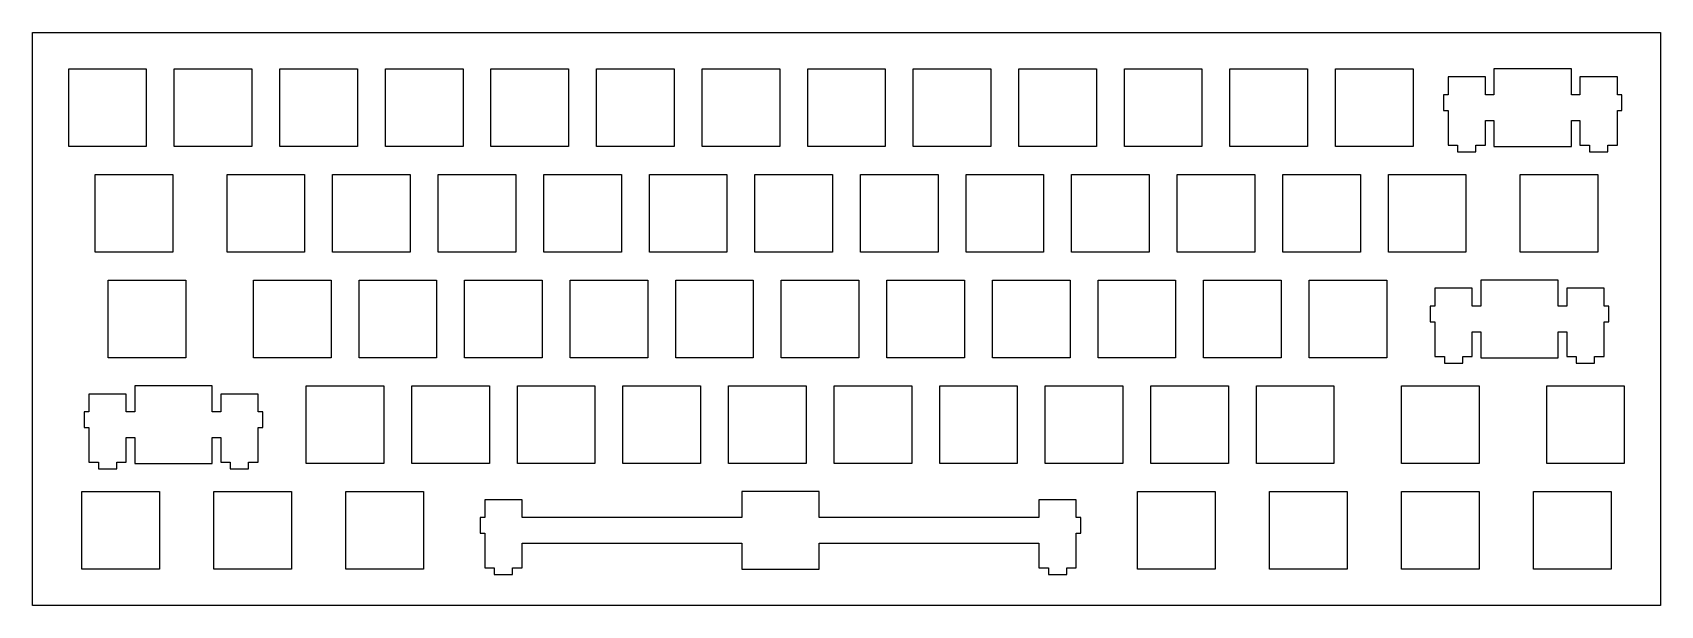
# Model space of a CAD drawing. Extents: x 0 to 294, y 0 to 103.
import ezdxf

# ---------------------------------------------------------------- set-up
doc = ezdxf.new("R2010")
doc.units = 0
doc.layers.get('0').update_dxf_attribs({"linetype": 'CONTINUOUS'})

msp = doc.modelspace()

# ---------------------------------------------------------------- linework, layer by layer
at = {"color": 0}
for p, q in [((0.09371, 103.343), (293.844, 103.343)), ((0.09371, 0.09371), (0.09371, 103.343)), ((293.844, 103.343), (293.844, 0.09371)), ((6.61733, 96.8195), (20.6182, 96.8195)), ((6.61733, 82.8188), (6.61733, 96.8195)), ((20.6182, 96.8195), (20.6182, 82.8188)), ((25.6687, 96.8195), (39.6681, 96.8195)), ((25.6687, 82.8188), (25.6687, 96.8195)), ((39.6681, 96.8195), (39.6681, 82.8188)), ((44.7188, 96.8195), (58.7181, 96.8195)), ((44.7188, 82.8188), (44.7188, 96.8195)), ((58.7181, 96.8195), (58.7181, 82.8188)), ((63.7688, 96.8195), (77.7681, 96.8195)), ((63.7688, 82.8188), (63.7688, 96.8195)), ((77.7681, 96.8195), (77.7681, 82.8188)), ((82.8188, 96.8195), (96.8181, 96.8195)), ((82.8188, 82.8188), (82.8188, 96.8195)), ((96.8181, 96.8195), (96.8181, 82.8188)), ((101.867, 96.8195), (115.868, 96.8195)), ((101.867, 82.8188), (101.867, 96.8195)), ((115.868, 96.8195), (115.868, 82.8188)), ((120.917, 96.8195), (134.918, 96.8195)), ((120.917, 82.8188), (120.917, 96.8195)), ((134.918, 96.8195), (134.918, 82.8188)), ((139.969, 96.8195), (153.968, 96.8195)), ((139.969, 82.8188), (139.969, 96.8195)), ((153.968, 96.8195), (153.968, 82.8188)), ((159.019, 96.8195), (173.018, 96.8195)), ((159.019, 82.8188), (159.019, 96.8195)), ((173.018, 96.8195), (173.018, 82.8188)), ((178.069, 96.8195), (192.068, 96.8195)), ((178.069, 82.8188), (178.069, 96.8195)), ((192.068, 96.8195), (192.068, 82.8188)), ((197.119, 96.8195), (211.118, 96.8195)), ((197.119, 82.8188), (197.119, 96.8195)), ((211.118, 96.8195), (211.118, 82.8188)), ((216.169, 96.8195), (230.168, 96.8195)), ((216.169, 82.8188), (216.169, 96.8195)), ((230.168, 96.8195), (230.168, 82.8188)), ((235.219, 96.8195), (249.218, 96.8195)), ((235.219, 82.8188), (235.219, 96.8195)), ((249.218, 96.8195), (249.218, 82.8188)), ((262.268, 95.3491), (255.519, 95.3491)), ((255.519, 95.3491), (255.519, 92.1191)), ((262.268, 92.1191), (262.268, 95.3491)), ((263.794, 96.8195), (263.794, 92.1191)), ((277.793, 96.8195), (263.794, 96.8195)), ((277.793, 92.1191), (277.793, 96.8195)), ((286.068, 95.3491), (279.319, 95.3491)), ((279.319, 95.3491), (279.319, 92.1191)), ((286.068, 92.1191), (286.068, 95.3491)), ((255.519, 92.1191), (254.693, 92.1191)), ((254.693, 92.1191), (254.693, 89.3191)), ((263.794, 92.1191), (262.268, 92.1191)), ((279.319, 92.1191), (277.793, 92.1191)), ((286.894, 92.1191), (286.068, 92.1191)), ((286.894, 89.3191), (286.894, 92.1191)), ((254.693, 89.3191), (255.519, 89.3191)), ((255.519, 89.3191), (255.519, 83.0488)), ((286.068, 83.0488), (286.068, 89.3191)), ((286.068, 89.3191), (286.894, 89.3191)), ((262.268, 83.0488), (262.268, 87.5178)), ((262.268, 87.5178), (263.794, 87.5178)), ((263.794, 87.5178), (263.794, 82.8188)), ((277.793, 82.8188), (277.793, 87.5178)), ((277.793, 87.5178), (279.319, 87.5178)), ((279.319, 87.5178), (279.319, 83.0488)), ((20.6182, 82.8188), (6.61733, 82.8188)), ((39.6681, 82.8188), (25.6687, 82.8188)), ((58.7181, 82.8188), (44.7188, 82.8188)), ((77.7681, 82.8188), (63.7688, 82.8188)), ((96.8181, 82.8188), (82.8188, 82.8188)), ((115.868, 82.8188), (101.867, 82.8188)), ((134.918, 82.8188), (120.917, 82.8188)), ((153.968, 82.8188), (139.969, 82.8188)), ((173.018, 82.8188), (159.019, 82.8188)), ((192.068, 82.8188), (178.069, 82.8188)), ((211.118, 82.8188), (197.119, 82.8188)), ((230.168, 82.8188), (216.169, 82.8188)), ((249.218, 82.8188), (235.219, 82.8188)), ((255.519, 83.0488), (257.244, 83.0488)), ((257.244, 83.0488), (257.244, 81.8487)), ((260.544, 81.8487), (260.544, 83.0488)), ((260.544, 83.0488), (262.268, 83.0488)), ((263.794, 82.8188), (277.793, 82.8188)), ((279.319, 83.0488), (281.044, 83.0488)), ((281.044, 83.0488), (281.044, 81.8487)), ((284.345, 81.8487), (284.345, 83.0488)), ((284.345, 83.0488), (286.068, 83.0488)), ((257.244, 81.8487), (260.544, 81.8487)), ((281.044, 81.8487), (284.345, 81.8487)), ((11.3798, 77.7681), (25.3807, 77.7681)), ((11.3798, 63.7688), (11.3798, 77.7681)), ((25.3807, 77.7681), (25.3807, 63.7688)), ((35.1937, 77.7681), (49.1931, 77.7681)), ((35.1937, 63.7688), (35.1937, 77.7681)), ((49.1931, 77.7681), (49.1931, 63.7688)), ((54.2438, 77.7681), (68.2431, 77.7681)), ((54.2438, 63.7688), (54.2438, 77.7681)), ((68.2431, 77.7681), (68.2431, 63.7688)), ((73.2938, 77.7681), (87.2931, 77.7681)), ((73.2938, 63.7688), (73.2938, 77.7681)), ((87.2931, 77.7681), (87.2931, 63.7688)), ((92.3438, 77.7681), (106.343, 77.7681)), ((92.3438, 63.7688), (92.3438, 77.7681)), ((106.343, 77.7681), (106.343, 63.7688)), ((111.394, 77.7681), (125.393, 77.7681)), ((111.394, 63.7688), (111.394, 77.7681)), ((125.393, 77.7681), (125.393, 63.7688)), ((130.444, 77.7681), (144.443, 77.7681)), ((130.444, 63.7688), (130.444, 77.7681)), ((144.443, 77.7681), (144.443, 63.7688)), ((149.494, 77.7681), (163.493, 77.7681)), ((149.494, 63.7688), (149.494, 77.7681)), ((163.493, 77.7681), (163.493, 63.7688)), ((168.544, 77.7681), (182.543, 77.7681)), ((168.544, 63.7688), (168.544, 77.7681)), ((182.543, 77.7681), (182.543, 63.7688)), ((187.594, 77.7681), (201.593, 77.7681)), ((187.594, 63.7688), (187.594, 77.7681)), ((201.593, 77.7681), (201.593, 63.7688)), ((206.644, 77.7681), (220.643, 77.7681)), ((206.644, 63.7688), (206.644, 77.7681)), ((220.643, 77.7681), (220.643, 63.7688)), ((225.694, 77.7681), (239.693, 77.7681)), ((225.694, 63.7688), (225.694, 77.7681)), ((239.693, 77.7681), (239.693, 63.7688)), ((244.744, 77.7681), (258.743, 77.7681)), ((244.744, 63.7688), (244.744, 77.7681)), ((258.743, 77.7681), (258.743, 63.7688)), ((268.556, 77.7681), (282.556, 77.7681)), ((268.556, 63.7688), (268.556, 77.7681)), ((282.556, 77.7681), (282.556, 63.7688)), ((25.3807, 63.7688), (11.3798, 63.7688)), ((49.1931, 63.7688), (35.1937, 63.7688)), ((68.2431, 63.7688), (54.2438, 63.7688)), ((87.2931, 63.7688), (73.2938, 63.7688)), ((106.343, 63.7688), (92.3438, 63.7688)), ((125.393, 63.7688), (111.394, 63.7688)), ((144.443, 63.7688), (130.444, 63.7688)), ((163.493, 63.7688), (149.494, 63.7688)), ((182.543, 63.7688), (168.544, 63.7688)), ((201.593, 63.7688), (187.594, 63.7688)), ((220.643, 63.7688), (206.644, 63.7688)), ((239.693, 63.7688), (225.694, 63.7688)), ((258.743, 63.7688), (244.744, 63.7688)), ((282.556, 63.7688), (268.556, 63.7688)), ((13.7611, 58.7181), (27.762, 58.7181)), ((13.7611, 44.7188), (13.7611, 58.7181)), ((27.762, 58.7181), (27.762, 44.7188)), ((39.9563, 58.7181), (53.9556, 58.7181)), ((39.9563, 44.7188), (39.9563, 58.7181)), ((53.9556, 58.7181), (53.9556, 44.7188)), ((59.0063, 58.7181), (73.0056, 58.7181)), ((59.0063, 44.7188), (59.0063, 58.7181)), ((73.0056, 58.7181), (73.0056, 44.7188)), ((78.0563, 58.7181), (92.0556, 58.7181)), ((78.0563, 44.7188), (78.0563, 58.7181)), ((92.0556, 58.7181), (92.0556, 44.7188)), ((97.1063, 58.7181), (111.106, 58.7181)), ((97.1063, 44.7188), (97.1063, 58.7181)), ((111.106, 58.7181), (111.106, 44.7188)), ((116.156, 58.7181), (130.156, 58.7181)), ((116.156, 44.7188), (116.156, 58.7181)), ((130.156, 58.7181), (130.156, 44.7188)), ((135.206, 58.7181), (149.206, 58.7181)), ((135.206, 44.7188), (135.206, 58.7181)), ((149.206, 58.7181), (149.206, 44.7188)), ((154.256, 58.7181), (168.256, 58.7181)), ((154.256, 44.7188), (154.256, 58.7181)), ((168.256, 58.7181), (168.256, 44.7188)), ((173.306, 58.7181), (187.306, 58.7181)), ((173.306, 44.7188), (173.306, 58.7181)), ((187.306, 58.7181), (187.306, 44.7188)), ((192.356, 58.7181), (206.356, 58.7181)), ((192.356, 44.7188), (192.356, 58.7181)), ((206.356, 58.7181), (206.356, 44.7188)), ((211.406, 58.7181), (225.406, 58.7181)), ((211.406, 44.7188), (211.406, 58.7181)), ((225.406, 58.7181), (225.406, 44.7188)), ((230.456, 58.7181), (244.456, 58.7181)), ((230.456, 44.7188), (230.456, 58.7181)), ((244.456, 58.7181), (244.456, 44.7188)), ((259.887, 57.2477), (253.137, 57.2477)), ((253.137, 57.2477), (253.137, 54.0177)), ((259.887, 54.0177), (259.887, 57.2477)), ((261.411, 58.7181), (261.411, 54.0177)), ((275.412, 58.7181), (261.411, 58.7181)), ((275.412, 54.0177), (275.412, 58.7181)), ((283.687, 57.2477), (276.936, 57.2477)), ((276.936, 57.2477), (276.936, 54.0177)), ((283.687, 54.0177), (283.687, 57.2477)), ((253.137, 54.0177), (252.312, 54.0177)), ((252.312, 54.0177), (252.312, 51.2191)), ((261.411, 54.0177), (259.887, 54.0177)), ((276.936, 54.0177), (275.412, 54.0177)), ((284.511, 54.0177), (283.687, 54.0177)), ((284.511, 51.2191), (284.511, 54.0177)), ((252.312, 51.2191), (253.137, 51.2191)), ((253.137, 51.2191), (253.137, 44.9488)), ((283.687, 44.9488), (283.687, 51.2191)), ((283.687, 51.2191), (284.511, 51.2191)), ((259.887, 44.9488), (259.887, 49.4178)), ((259.887, 49.4178), (261.411, 49.4178)), ((261.411, 49.4178), (261.411, 44.7188)), ((275.412, 44.7188), (275.412, 49.4178)), ((275.412, 49.4178), (276.936, 49.4178)), ((276.936, 49.4178), (276.936, 44.9488)), ((27.762, 44.7188), (13.7611, 44.7188)), ((53.9556, 44.7188), (39.9563, 44.7188)), ((73.0056, 44.7188), (59.0063, 44.7188)), ((92.0556, 44.7188), (78.0563, 44.7188)), ((111.106, 44.7188), (97.1063, 44.7188)), ((130.156, 44.7188), (116.156, 44.7188)), ((149.206, 44.7188), (135.206, 44.7188)), ((168.256, 44.7188), (154.256, 44.7188)), ((187.306, 44.7188), (173.306, 44.7188)), ((206.356, 44.7188), (192.356, 44.7188)), ((225.406, 44.7188), (211.406, 44.7188)), ((244.456, 44.7188), (230.456, 44.7188)), ((253.137, 44.9488), (254.861, 44.9488)), ((254.861, 44.9488), (254.861, 43.7487)), ((258.162, 43.7487), (258.162, 44.9488)), ((258.162, 44.9488), (259.887, 44.9488)), ((261.411, 44.7188), (275.412, 44.7188)), ((276.936, 44.9488), (278.661, 44.9488)), ((278.661, 44.9488), (278.661, 43.7487)), ((281.962, 43.7487), (281.962, 44.9488)), ((281.962, 44.9488), (283.687, 44.9488)), ((254.861, 43.7487), (258.162, 43.7487)), ((278.661, 43.7487), (281.962, 43.7487)), ((16.9995, 38.1977), (10.2499, 38.1977)), ((10.2499, 38.1977), (10.2499, 34.9677)), ((16.9995, 34.9677), (16.9995, 38.1977)), ((18.525, 39.6681), (18.525, 34.9677)), ((32.5245, 39.6681), (18.525, 39.6681)), ((32.5245, 34.9677), (32.5245, 39.6681)), ((40.7995, 38.1977), (34.0499, 38.1977)), ((34.0499, 38.1977), (34.0499, 34.9677)), ((40.7995, 34.9677), (40.7995, 38.1977)), ((49.4813, 39.6681), (63.4806, 39.6681)), ((49.4813, 25.6687), (49.4813, 39.6681)), ((63.4806, 39.6681), (63.4806, 25.6687)), ((68.5313, 39.6681), (82.5306, 39.6681)), ((68.5313, 25.6687), (68.5313, 39.6681)), ((82.5306, 39.6681), (82.5306, 25.6687)), ((87.5813, 39.6681), (101.581, 39.6681)), ((87.5813, 25.6687), (87.5813, 39.6681)), ((101.581, 39.6681), (101.581, 25.6687)), ((106.631, 39.6681), (120.631, 39.6681)), ((106.631, 25.6687), (106.631, 39.6681)), ((120.631, 39.6681), (120.631, 25.6687)), ((125.68, 39.6681), (139.681, 39.6681)), ((125.68, 25.6687), (125.68, 39.6681)), ((139.681, 39.6681), (139.681, 25.6687)), ((144.731, 39.6681), (158.731, 39.6681)), ((144.731, 25.6687), (144.731, 39.6681)), ((158.731, 39.6681), (158.731, 25.6687)), ((163.781, 39.6681), (177.781, 39.6681)), ((163.781, 25.6687), (163.781, 39.6681)), ((177.781, 39.6681), (177.781, 25.6687)), ((182.831, 39.6681), (196.831, 39.6681)), ((182.831, 25.6687), (182.831, 39.6681)), ((196.831, 39.6681), (196.831, 25.6687)), ((201.881, 39.6681), (215.881, 39.6681)), ((201.881, 25.6687), (201.881, 39.6681)), ((215.881, 39.6681), (215.881, 25.6687)), ((220.931, 39.6681), (234.931, 39.6681)), ((220.931, 25.6687), (220.931, 39.6681)), ((234.931, 39.6681), (234.931, 25.6687)), ((247.125, 39.6681), (261.124, 39.6681)), ((247.125, 25.6687), (247.125, 39.6681)), ((261.124, 39.6681), (261.124, 25.6687)), ((273.319, 39.6681), (287.318, 39.6681)), ((273.319, 25.6687), (273.319, 39.6681)), ((287.318, 39.6681), (287.318, 25.6687)), ((10.2499, 34.9677), (9.42439, 34.9677)), ((9.42439, 34.9677), (9.42439, 32.1689)), ((18.525, 34.9677), (16.9995, 34.9677)), ((34.0499, 34.9677), (32.5245, 34.9677)), ((41.625, 34.9677), (40.7995, 34.9677)), ((41.625, 32.1689), (41.625, 34.9677)), ((9.42439, 32.1689), (10.2499, 32.1689)), ((10.2499, 32.1689), (10.2499, 25.8989)), ((16.9995, 25.8989), (16.9995, 30.3678)), ((16.9995, 30.3678), (18.525, 30.3678)), ((18.525, 30.3678), (18.525, 25.6687)), ((32.5245, 25.6687), (32.5245, 30.3678)), ((32.5245, 30.3678), (34.0499, 30.3678)), ((34.0499, 30.3678), (34.0499, 25.8989)), ((40.7995, 25.8989), (40.7995, 32.1689)), ((40.7995, 32.1689), (41.625, 32.1689)), ((10.2499, 25.8989), (11.9751, 25.8989)), ((11.9751, 25.8989), (11.9751, 24.6986)), ((11.9751, 24.6986), (15.2742, 24.6986)), ((15.2742, 24.6986), (15.2742, 25.8989)), ((15.2742, 25.8989), (16.9995, 25.8989)), ((18.525, 25.6687), (32.5245, 25.6687)), ((34.0499, 25.8989), (35.7752, 25.8989)), ((35.7752, 25.8989), (35.7752, 24.6986)), ((35.7752, 24.6986), (39.0744, 24.6986)), ((39.0744, 24.6986), (39.0744, 25.8989)), ((39.0744, 25.8989), (40.7995, 25.8989)), ((63.4806, 25.6687), (49.4813, 25.6687)), ((82.5306, 25.6687), (68.5313, 25.6687)), ((101.581, 25.6687), (87.5813, 25.6687)), ((120.631, 25.6687), (106.631, 25.6687)), ((139.681, 25.6687), (125.68, 25.6687)), ((158.731, 25.6687), (144.731, 25.6687)), ((177.781, 25.6687), (163.781, 25.6687)), ((196.831, 25.6687), (182.831, 25.6687)), ((215.881, 25.6687), (201.881, 25.6687)), ((234.931, 25.6687), (220.931, 25.6687)), ((261.124, 25.6687), (247.125, 25.6687)), ((287.318, 25.6687), (273.319, 25.6687)), ((8.99996, 20.6182), (22.9995, 20.6182)), ((8.99996, 6.61871), (8.99996, 20.6182)), ((22.9995, 20.6182), (22.9995, 6.61871)), ((32.8111, 20.6182), (46.8118, 20.6182)), ((32.8111, 6.61871), (32.8111, 20.6182)), ((46.8118, 20.6182), (46.8118, 6.61871)), ((56.6251, 20.6182), (70.6244, 20.6182)), ((56.6251, 6.61871), (56.6251, 20.6182)), ((70.6244, 20.6182), (70.6244, 6.61871)), ((128.061, 20.6182), (128.061, 15.9177)), ((142.062, 20.6182), (128.061, 20.6182)), ((142.062, 15.9177), (142.062, 20.6182)), ((199.5, 20.6182), (213.499, 20.6182)), ((199.5, 6.61871), (199.5, 20.6182)), ((213.499, 20.6182), (213.499, 6.61871)), ((223.311, 20.6182), (237.312, 20.6182)), ((223.311, 6.61871), (223.311, 20.6182)), ((237.312, 20.6182), (237.312, 6.61871)), ((247.125, 20.6182), (261.124, 20.6182)), ((247.125, 6.61871), (247.125, 20.6182)), ((261.124, 20.6182), (261.124, 6.61871)), ((270.936, 20.6182), (284.937, 20.6182)), ((270.936, 6.61871), (270.936, 20.6182)), ((284.937, 20.6182), (284.937, 6.61871)), ((88.4372, 19.1478), (81.6875, 19.1478)), ((81.6875, 19.1478), (81.6875, 15.9177)), ((88.4372, 15.9177), (88.4372, 19.1478)), ((188.437, 19.1478), (181.686, 19.1478)), ((181.686, 19.1478), (181.686, 15.9177)), ((188.437, 15.9177), (188.437, 19.1478)), ((81.6875, 15.9177), (80.862, 15.9177)), ((80.862, 15.9177), (80.862, 13.1189)), ((128.061, 15.9177), (88.4372, 15.9177)), ((181.686, 15.9177), (142.062, 15.9177)), ((189.261, 15.9177), (188.437, 15.9177)), ((189.261, 13.1189), (189.261, 15.9177)), ((80.862, 13.1189), (81.6875, 13.1189)), ((81.6875, 13.1189), (81.6875, 6.84886)), ((188.437, 6.84886), (188.437, 13.1189)), ((188.437, 13.1189), (189.261, 13.1189)), ((88.4372, 6.84886), (88.4372, 11.3192)), ((88.4372, 11.3192), (128.061, 11.3192)), ((128.061, 11.3192), (128.061, 6.61871)), ((142.062, 6.61871), (142.062, 11.3192)), ((142.062, 11.3192), (181.686, 11.3192)), ((181.686, 11.3192), (181.686, 6.84886)), ((22.9995, 6.61871), (8.99996, 6.61871)), ((46.8118, 6.61871), (32.8111, 6.61871)), ((70.6244, 6.61871), (56.6251, 6.61871)), ((81.6875, 6.84886), (83.4111, 6.84886)), ((83.4111, 6.84886), (83.4111, 5.64857)), ((86.7117, 5.64857), (86.7117, 6.84886)), ((86.7117, 6.84886), (88.4372, 6.84886)), ((128.061, 6.61871), (142.062, 6.61871)), ((181.686, 6.84886), (183.411, 6.84886)), ((183.411, 6.84886), (183.411, 5.64857)), ((186.712, 5.64857), (186.712, 6.84886)), ((186.712, 6.84886), (188.437, 6.84886)), ((213.499, 6.61871), (199.5, 6.61871)), ((237.312, 6.61871), (223.311, 6.61871)), ((261.124, 6.61871), (247.125, 6.61871)), ((284.937, 6.61871), (270.936, 6.61871)), ((83.4111, 5.64857), (86.7117, 5.64857)), ((183.411, 5.64857), (186.712, 5.64857)), ((293.844, 0.09371), (0.09371, 0.09371))]:
    msp.add_line(p, q, dxfattribs=at)

doc.saveas('drawing.dxf')
